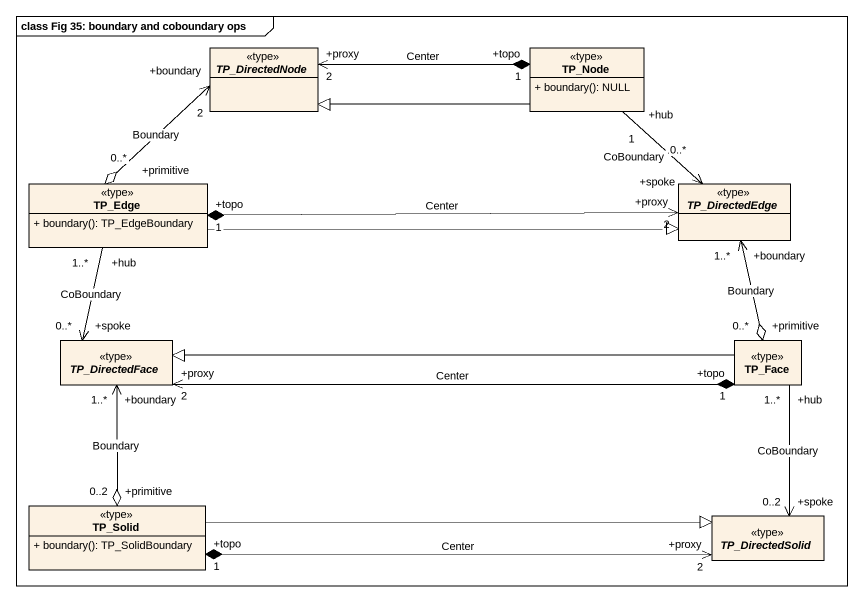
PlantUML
@startuml
mainframe class Fig 35: boundary and coboundary ops
hide circle
hide empty members
skinparam classAttributeIconSize 0
abstract class TP_DirectedNode <<type>>
class TP_Node <<type>> {
  + boundary(): NULL
}
class TP_Edge <<type>> {
  + boundary(): TP_EdgeBoundary
}
abstract class TP_DirectedEdge <<type>>
abstract class TP_DirectedFace <<type>>
class TP_Face <<type>>
class TP_Solid <<type>> {
  + boundary(): TP_SolidBoundary
}
abstract class TP_DirectedSolid <<type>>
TP_DirectedNode "+proxy\n2" <-right-* "+topo\n1" TP_Node : Center
TP_DirectedNode "+boundary\n2" <--o "+primitive\n0..*" TP_Edge : Boundary
TP_Node -left-|> TP_DirectedNode
TP_Node "+hub\n1" --> "+spoke\n0..*" TP_DirectedEdge : CoBoundary
TP_Edge -right-|> TP_DirectedEdge
TP_Edge "+hub\n1..*" --> "+spoke\n0..*" TP_DirectedFace : CoBoundary
TP_DirectedEdge "+proxy\n2" <-left-* "+topo\n1" TP_Edge : Center
TP_DirectedEdge "+boundary\n1..*" <--o "+primitive\n0..*" TP_Face : Boundary
TP_DirectedFace "+proxy\n2" <-right-* "+topo\n1" TP_Face : Center
TP_DirectedFace "+boundary\n1..*" <--o "+primitive\n0..2" TP_Solid : Boundary
TP_Face -left-|> TP_DirectedFace
TP_Face "+hub\n1..*" --> "+spoke\n0..2" TP_DirectedSolid : CoBoundary
TP_Solid -right-|> TP_DirectedSolid
TP_Solid "+topo\n1" *-right-> "+proxy\n2" TP_DirectedSolid : Center
@enduml
